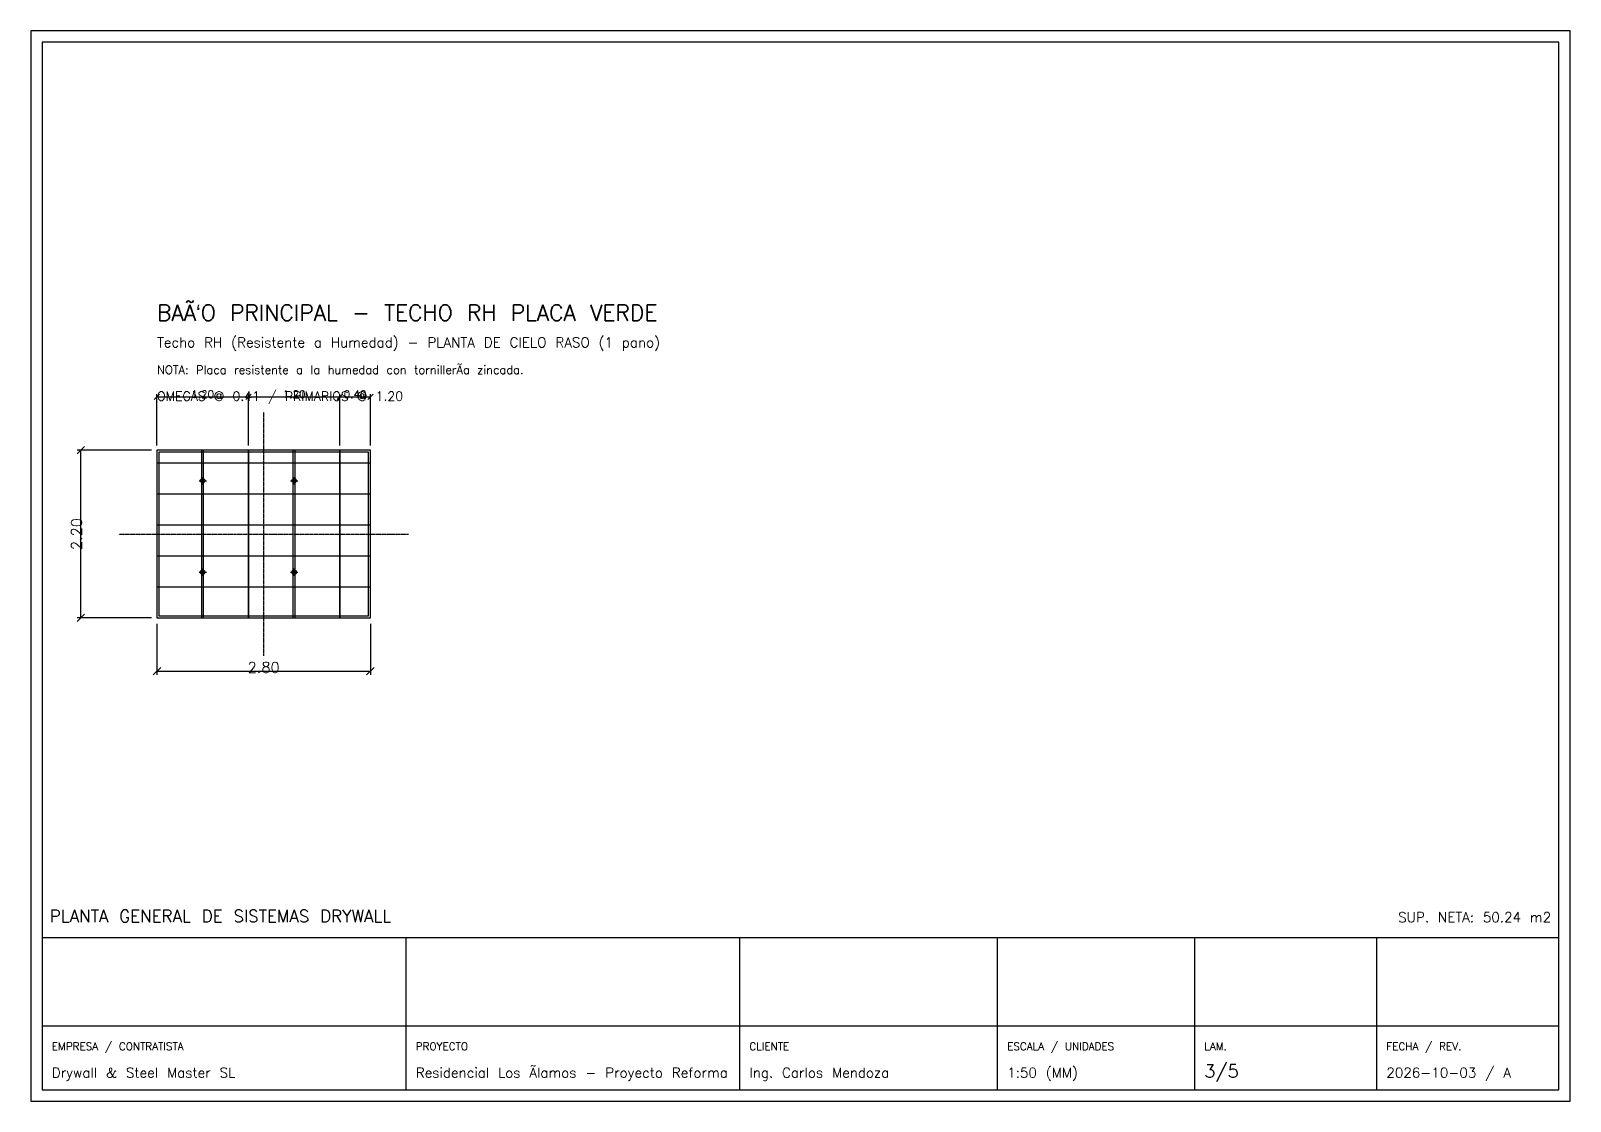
# Model space of a CAD drawing. Header units: millimetres. Extents: x 400 to 117200, y 400 to 14450.
# Drawn here: x 48700 to 68900, y 400 to 14450 of the extents above; entities that cross this region are included whole.
import ezdxf
from ezdxf.enums import TextEntityAlignment as Align

# ---------------------------------------------------------------- set-up
doc = ezdxf.new("R2010")
doc.units = ezdxf.units.MM
doc.linetypes.add('CENTER', pattern=[2, 1.25, -0.25, 0.25, -0.25])
for name, color, linetype in [('ARQ-MURO', 7, 'CONTINUOUS'), ('DW-CANAL', 5, 'CONTINUOUS'), ('DW-COTA', 6, 'CONTINUOUS'), ('DW-EJE', 1, 'CENTER'), ('DW-OMEGA', 140, 'CONTINUOUS'), ('DW-PLACA', 3, 'CONTINUOUS'), ('DW-PRIMARIO', 30, 'CONTINUOUS'), ('DW-SIMBOLO', 7, 'CONTINUOUS'), ('DW-TEXTO', 7, 'CONTINUOUS'), ('PLANO-MARCO', 7, 'CONTINUOUS')]:
    doc.layers.add(name, color=color, linetype=linetype)
doc.styles.get("Standard").update_dxf_attribs({"font": 'txt.shx'})

msp = doc.modelspace()

# ---------------------------------------------------------------- linework, layer by layer
at = {"layer": 'ARQ-MURO'}
msp.add_lwpolyline([(50356, 6744.5), (53156, 6744.5), (53156, 8944.5), (50356, 8944.5)], close=True, dxfattribs=at)
at = {"layer": 'DW-CANAL'}
msp.add_lwpolyline([(50381, 6769.5), (53131, 6769.5), (53131, 8919.5), (50381, 8919.5)], close=True, dxfattribs=at)
at = {"layer": 'DW-COTA'}
for p, q in [((50321, 9609.5), (50391, 9679.5)), ((50356, 9004.5), (50356, 9679.5)), ((50356, 9644.5), (51556, 9644.5)), ((51521, 9609.5), (51591, 9679.5)), ((51521, 9609.5), (51591, 9679.5)), ((51556, 9004.5), (51556, 9679.5)), ((51556, 9004.5), (51556, 9679.5)), ((51556, 9644.5), (52756, 9644.5)), ((52721, 9609.5), (52791, 9679.5)), ((52721, 9609.5), (52791, 9679.5)), ((52756, 9004.5), (52756, 9679.5)), ((52756, 9004.5), (52756, 9679.5)), ((52756, 9644.5), (53156, 9644.5)), ((53121, 9609.5), (53191, 9679.5)), ((53156, 9004.5), (53156, 9679.5)), ((49307, 8895.5), (49405, 8993.5)), ((50286, 8944.5), (49307, 8944.5)), ((49356, 6744.5), (49356, 8944.5)), ((49307, 6695.5), (49405, 6793.5)), ((50286, 6744.5), (49307, 6744.5)), ((50356, 6664.5), (50356, 5995.5)), ((53156, 6664.5), (53156, 5995.5)), ((50307, 5995.5), (50405, 6093.5)), ((53107, 5995.5), (53205, 6093.5)), ((50356, 6044.5), (53156, 6044.5))]:
    msp.add_line(p, q, dxfattribs=at)
at = {"layer": 'DW-EJE'}
for p, q in [((51756, 6244.5), (51756, 9444.5)), ((49856, 7844.5), (53656, 7844.5))]:
    msp.add_line(p, q, dxfattribs=at)
at = {"layer": 'DW-OMEGA'}
for p, q in [((50356, 8779.5), (53156, 8779.5)), ((50356, 8372.5), (53156, 8372.5)), ((50356, 7965.5), (53156, 7965.5)), ((50356, 7558.5), (53156, 7558.5)), ((50356, 7151.5), (53156, 7151.5))]:
    msp.add_line(p, q, dxfattribs=at)
at = {"layer": 'DW-PLACA'}
for points in [[(50356, 6744.5), (51556, 6744.5), (51556, 8944.5), (50356, 8944.5)], [(51556, 6744.5), (52756, 6744.5), (52756, 8944.5), (51556, 8944.5)], [(52756, 6744.5), (53156, 6744.5), (53156, 8944.5), (52756, 8944.5)]]:
    msp.add_lwpolyline(points, close=True, dxfattribs=at)
at = {"layer": 'DW-PRIMARIO'}
for p, q in [((50944, 6744.5), (50944, 8944.5)), ((50968, 6744.5), (50968, 8944.5)), ((52144, 6744.5), (52144, 8944.5)), ((52168, 6744.5), (52168, 8944.5))]:
    msp.add_line(p, q, dxfattribs=at)
at = {"layer": 'DW-SIMBOLO'}
for p, q in [((50908, 8544.5), (51004, 8544.5)), ((50956, 8496.5), (50956, 8592.5)), ((52108, 8544.5), (52204, 8544.5)), ((52156, 8496.5), (52156, 8592.5)), ((50908, 7344.5), (51004, 7344.5)), ((50956, 7296.5), (50956, 7392.5)), ((52108, 7344.5), (52204, 7344.5)), ((52156, 7296.5), (52156, 7392.5))]:
    msp.add_line(p, q, dxfattribs=at)
for centre in [(50956, 8544.5), (52156, 8544.5), (50956, 7344.5), (52156, 7344.5)]:
    msp.add_circle(centre, 30, dxfattribs=at)
at = {"layer": 'PLANO-MARCO'}
for p, q in [((48850, 2550), (68750, 2550)), ((53626, 550), (53626, 2550)), ((58004, 550), (58004, 2550)), ((61387, 550), (61387, 2550)), ((63974, 550), (63974, 2550)), ((66362, 550), (66362, 2550)), ((48850, 1390), (68750, 1390))]:
    msp.add_line(p, q, dxfattribs=at)
for points in [[(48700, 400), (68900, 400), (68900, 14450), (48700, 14450)], [(48850, 550), (68750, 550), (68750, 14300), (48850, 14300)]]:
    msp.add_lwpolyline(points, close=True, dxfattribs=at)

# ---------------------------------------------------------------- texts
at = {"layer": 'DW-COTA'}
for s, height, p in [('1.20', 100, (50956, 9679.5)), ('1.20', 100, (52156, 9679.5)), ('0.40', 100, (52956, 9679.5)), ('2.80', 140, (51756, 6093.5))]:
    msp.add_text(s, height=height, dxfattribs=at).set_placement(p, align=Align.MIDDLE)
msp.add_text('2.20', height=140, rotation=90, dxfattribs=at).set_placement((49300, 7844.5), align=Align.MIDDLE)
at = {"layer": 'DW-TEXTO'}
for s, height, p in [('BAÃ‘O PRINCIPAL - TECHO RH PLACA VERDE', 210, (50356, 10644.5)), ('Techo RH (Resistente a Humedad) - PLANTA DE CIELO RASO (1 pano)', 130, (50356, 10294.5)), ('NOTA: Placa resistente a la humedad con tornillerÃ\xada zincada.', 110, (50356, 9944.5)), ('OMEGAS @ 0.41 / PRIMARIOS @ 1.20', 120, (50356, 9594.5)), ('PLANTA GENERAL DE SISTEMAS DRYWALL', 160, (48950, 2750)), ('EMPRESA / CONTRATISTA', 100, (48975, 1070)), ('PROYECTO', 100, (53751, 1070)), ('CLIENTE', 100, (58129, 1070)), ('ESCALA / UNIDADES', 100, (61512, 1070)), ('LAM.', 100, (64099, 1070)), ('FECHA / REV.', 100, (66487, 1070)), ('Drywall & Steel Master SL', 130, (48975, 710)), ('Residencial Los Ãlamos - Proyecto Reforma', 130, (53751, 710)), ('Ing. Carlos Mendoza', 130, (58129, 710)), ('1:50 (MM)', 130, (61512, 710)), ('3/5', 170, (64099, 710)), ('2026-10-03 / A', 130, (66487, 710))]:
    msp.add_text(s, height=height, dxfattribs=at).set_placement(p)
msp.add_text('SUP. NETA: 50.24 m2', height=130, dxfattribs=at).set_placement((68650, 2750), align=Align.RIGHT)

doc.saveas('drawing.dxf')
